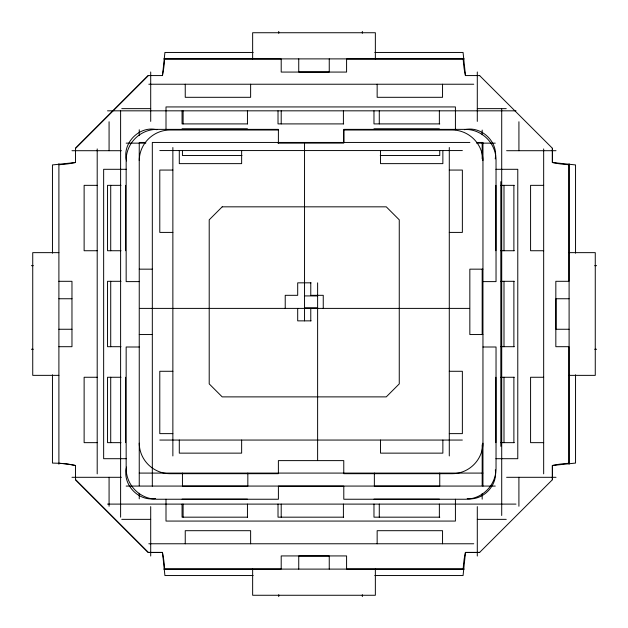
<?xml version="1.0" encoding="UTF-8"?>
<svg xmlns="http://www.w3.org/2000/svg" width="628" height="628" viewBox="0 0 628 628"><rect width="100%" height="100%" fill="white"/><g stroke="black" fill="none" stroke-linecap="round" stroke-linejoin="round"><path stroke-width="0.94" d="M495.225 158.876C498.514 141.85 481.276 125.529 464.461 129.729M139.243 160.532C139.369 143.859 153.083 130.145 169.756 130.02L278.385 130.02M482.916 443.18C482.783 459.845 469.069 473.559 452.403 473.685L343.767 473.685L343.767 460.614L278.385 460.614L278.385 473.685L169.756 473.685C153.083 473.559 139.369 459.845 139.243 443.18M162.401 75.572L163.382 70.305A92.638 92.638 0 0 0 164.183 64.331L164.622 58.993L281.203 58.993L281.203 72.071L346.585 72.071L346.585 58.993L463.166 58.993L463.676 64.998A94.122 94.122 0 0 0 464.406 70.305L465.379 75.572L479.698 75.572M126.589 467.059C121.848 484.015 138.278 501.882 155.579 498.522M75.47 148.294L148.192 75.572L162.511 75.572L164.913 52.454L253.186 52.454M148.287 75.572L75.564 148.287L75.47 162.519L70.21 163.5A92.968 92.968 0 0 1 64.237 164.293L58.899 164.732M75.564 162.511L52.454 164.929L52.454 253.194M374.798 52.454L463.072 52.454L465.489 75.572M163.775 58.891L464.225 58.891M148.812 84.231L473.74 84.231M121.761 108.636L150.704 108.636M477.296 108.636L506.239 108.636M107.529 110.826L516.004 110.826M247.526 123.904L182.057 123.904L182.057 110.826M343.657 123.904L278.016 123.904L278.016 110.826M439.788 123.904L373.974 123.904L373.974 110.826M182.057 128.85L247.448 128.85M373.974 128.85L439.365 128.85M139.243 142.446L145.782 142.446M469.885 142.446L152.321 142.446L152.321 486.166M476.424 142.446L482.956 142.446L482.956 486.166M126.173 143.145L145.767 143.145M278.016 143.145L343.767 143.09L343.767 130.02L452.403 130.02C469.069 130.145 482.783 143.859 482.916 160.532M476.644 143.145L495.257 143.145M159.802 150.563L462.365 150.563M71.985 150.704L121.392 150.704M506.608 150.704L556.015 150.704M241.976 155.524L182.442 155.524L182.442 150.853M380.215 155.524L439.749 155.524L439.749 150.853M126.44 169.301L103.651 169.301L103.651 458.699L126.44 458.699M495.924 169.301L517.778 169.301L517.778 458.699L495.924 458.699M172.865 170.062L159.787 170.062L159.787 232.407L172.865 232.407M449.287 170.062L462.365 170.062L462.365 232.407L449.287 232.407M97.199 185.346L84.128 185.346L84.128 250.737L97.199 250.737M120.992 185.346L107.537 185.346L107.537 250.737L120.992 250.737M500.814 185.346L514.277 185.346M543.667 185.346L530.582 185.346L530.582 250.737L543.667 250.737M500.814 250.737L514.277 250.737M58.899 252.644L32.735 252.644L32.735 375.356L58.899 375.356M569.101 252.644L595.265 252.644L595.265 375.363L569.101 375.363M31.4 265.66L33.3 265.66M594.7 265.66L596.6 265.66M139.243 269.161L152.321 269.161M482.916 269.161L469.838 269.161L469.838 334.543L482.916 334.543M58.899 281.305L71.969 281.305L71.969 346.695L58.899 346.695M120.992 281.305L107.537 281.305L107.537 346.695L120.992 346.695M500.814 281.305L514.277 281.305M139.243 281.611L126.157 281.611L126.157 159.881C126.291 143.215 139.997 129.501 156.67 129.368L278.4 129.368L278.385 143.09M482.956 281.611L496.034 281.611L496.034 159.881C495.9 143.215 482.186 129.501 465.521 129.368L343.791 129.368L343.791 142.446M311.08 282.828L297.696 282.843L297.696 295.317L285.222 295.317L285.222 308.395M304.541 295.914L317.619 295.921M58.899 298.747L71.985 298.747M569.101 298.747L556.015 298.747L556.015 329.26L569.101 329.26M304.541 307.791L317.619 307.791M139.589 308.395L469.32 308.395M311.08 320.861L297.696 320.869L297.696 308.395M58.899 329.26L71.985 329.26M139.243 334.543L152.321 334.543M500.814 346.695L514.277 346.695M139.243 347.001L126.157 347.001L126.157 468.731C126.291 485.397 140.005 499.111 156.67 499.244L278.4 499.244L278.4 486.166L343.791 486.166L343.791 499.244L465.521 499.244C482.186 499.111 495.9 485.397 496.034 468.731L496.034 347.001L482.956 347.001M31.4 349.262L33.3 349.262M594.7 349.262L596.6 349.262M172.865 371.281L159.787 371.281L159.787 433.626L172.865 433.626M449.287 371.281L462.365 371.281L462.365 433.626L449.287 433.626M97.199 377.263L84.128 377.263L84.128 442.654L97.199 442.654M120.992 377.263L107.537 377.263L107.537 442.654L120.992 442.654M500.814 377.263L514.277 377.263M543.667 377.263L530.582 377.263L530.582 442.654L543.667 442.654M159.802 440.055L462.349 440.055M500.814 442.654L514.277 442.654M139.243 473.088L482.956 473.088M71.977 477.304L121.385 477.304M506.608 477.304L556.015 477.304M126.173 486.072L495.257 486.072M182.057 499.15L247.448 499.15M373.974 499.15L439.365 499.15M107.529 504.103L516.004 504.103M247.526 517.182L182.057 517.174L182.057 504.096M343.657 517.182L278.016 517.174L278.016 504.096M439.788 517.182L373.974 517.174L373.974 504.096M121.761 519.356L150.704 519.356M477.296 519.356L506.239 519.356M148.812 543.77L473.74 543.77M479.698 552.42L465.489 552.42L463.072 575.546L374.798 575.546M163.775 569.109L464.225 569.109M253.186 575.546L164.913 575.546L162.511 552.42L148.287 552.42L75.564 479.714L75.47 465.481L71.529 464.736M58.899 463.268L64.237 463.707A92.968 92.968 0 0 1 70.21 464.508L75.564 465.489M467.24 498.695C483.05 500.767 497.831 485.57 495.327 469.822M70.988 464.642L68.366 464.21A92.803 92.803 0 0 0 59.762 463.315L52.454 463.072L52.454 374.806M156.969 129.729C139.322 125.262 121.659 143.435 126.589 160.949M479.604 75.572L552.42 148.287L552.42 162.511L575.546 164.929L575.546 253.194M75.47 479.706L148.192 552.428L162.401 552.428L163.382 557.695A92.638 92.638 0 0 1 164.183 563.669L164.622 569.007L281.203 569.007L281.203 555.929L346.585 555.929L346.585 569.007L463.166 569.007L463.605 563.669A92.638 92.638 0 0 1 464.398 557.695L465.379 552.428L479.604 552.428L552.42 479.714L552.42 465.489L575.546 463.072L575.546 374.806M569.101 163.775L569.101 464.225M552.326 148.294L552.326 162.519L557.593 163.5A92.968 92.968 0 0 0 563.567 164.293L568.905 164.732L568.905 281.305L555.835 281.305L555.835 346.695L568.905 346.695L568.905 463.268L563.567 463.707A92.968 92.968 0 0 0 557.593 464.508L552.326 465.481L552.326 479.706M543.667 148.922L543.667 473.85M518.924 121.761L518.924 150.704M518.909 477.304L518.909 506.239M513.885 185.346L513.885 250.737M513.885 281.305L513.885 346.695M513.885 377.263L513.885 442.654M503.994 185.346L503.994 250.737M503.994 281.305L503.994 346.695M503.994 377.263L503.994 442.654M501.709 109.139L501.709 515.494M500.814 181.688L500.814 446.32M495.861 185.346L495.861 250.737M495.861 377.263L495.861 442.654M482.178 130.067L482.178 134.737M482.178 143.145L482.178 158.782M482.178 269.208L482.178 334.614M482.178 444.812L482.178 485.774M482.178 493.545L482.178 499.15M477.296 71.977L477.296 121.385M477.296 506.615L477.296 556.031M455.418 129.729L455.418 106.933L166.004 106.933L166.004 129.729M455.418 499.221L455.418 521.067L166.004 521.067L166.004 499.221M449.287 147.517L449.287 455.944M442.866 150.563L442.866 163.633L380.513 163.633L380.513 150.563M442.866 440.055L442.866 453.141L380.513 453.141L380.513 440.055M442.544 84.231L442.544 97.309L377.153 97.309L377.153 84.231M442.544 543.77L442.544 530.691L377.153 530.691L377.153 543.77M439.749 473.088L439.749 486.166L374.359 486.166L374.359 473.088M439.365 110.826L439.365 123.904M439.365 504.096L439.365 517.174M379.281 110.826L379.281 123.904M379.281 504.103L379.281 517.182M375.356 58.891L375.356 32.735L252.644 32.735L252.644 58.891M375.356 569.109L375.356 595.265L252.644 595.265L252.644 569.109M362.34 31.4L362.34 33.3M362.34 594.7L362.34 596.6M343.406 110.826L343.406 123.904M343.406 504.096L343.406 517.174M329.253 58.891L329.253 71.985L298.74 71.985L298.74 58.891M329.253 569.109L329.253 556.015L298.74 556.015L298.74 569.109M323.247 308.395L323.247 295.317L310.774 295.317L310.774 282.843M317.619 282.843L317.619 460.104M310.774 308.395L310.774 320.869M304.541 143.419L304.541 320.861M281.203 110.826L281.203 123.904M281.203 504.103L281.203 517.182M278.738 31.4L278.738 33.3M278.738 594.7L278.738 596.6M250.627 84.231L250.627 97.309L185.244 97.309L185.244 84.231M250.627 543.77L250.627 530.691L185.244 530.691L185.244 543.77M247.832 473.088L247.832 486.166L182.442 486.166L182.442 473.088M247.448 110.826L247.448 123.904M247.448 504.096L247.448 517.174M241.639 150.563L241.639 163.633L179.294 163.633L179.294 150.563M241.639 440.055L241.639 453.141L179.294 453.141L179.294 440.055M183.117 110.826L183.117 123.904M183.117 504.103L183.117 517.182M172.865 147.517L172.865 455.944M150.704 71.977L150.704 121.385M150.704 506.615L150.704 556.031M139.243 129.761L139.243 135.499M139.243 143.145L139.243 485.774M139.243 493.247L139.243 498.852M125.561 185.346L125.561 250.737M125.561 377.263L125.561 442.654M120.607 110.826L120.607 517.174M110.716 185.346L110.716 250.737M110.716 281.305L110.716 346.695M110.716 377.263L110.716 442.654M109.076 121.761L109.076 150.704M109.076 477.304L109.076 506.247M97.199 148.922L97.199 473.85M58.899 163.775L58.899 464.225M222.194 206.832L209.21 219.824L209.21 383.889L222.194 396.88L386.267 396.88L399.259 383.889L399.259 219.824L386.267 206.832L222.194 206.832"/></g></svg>
